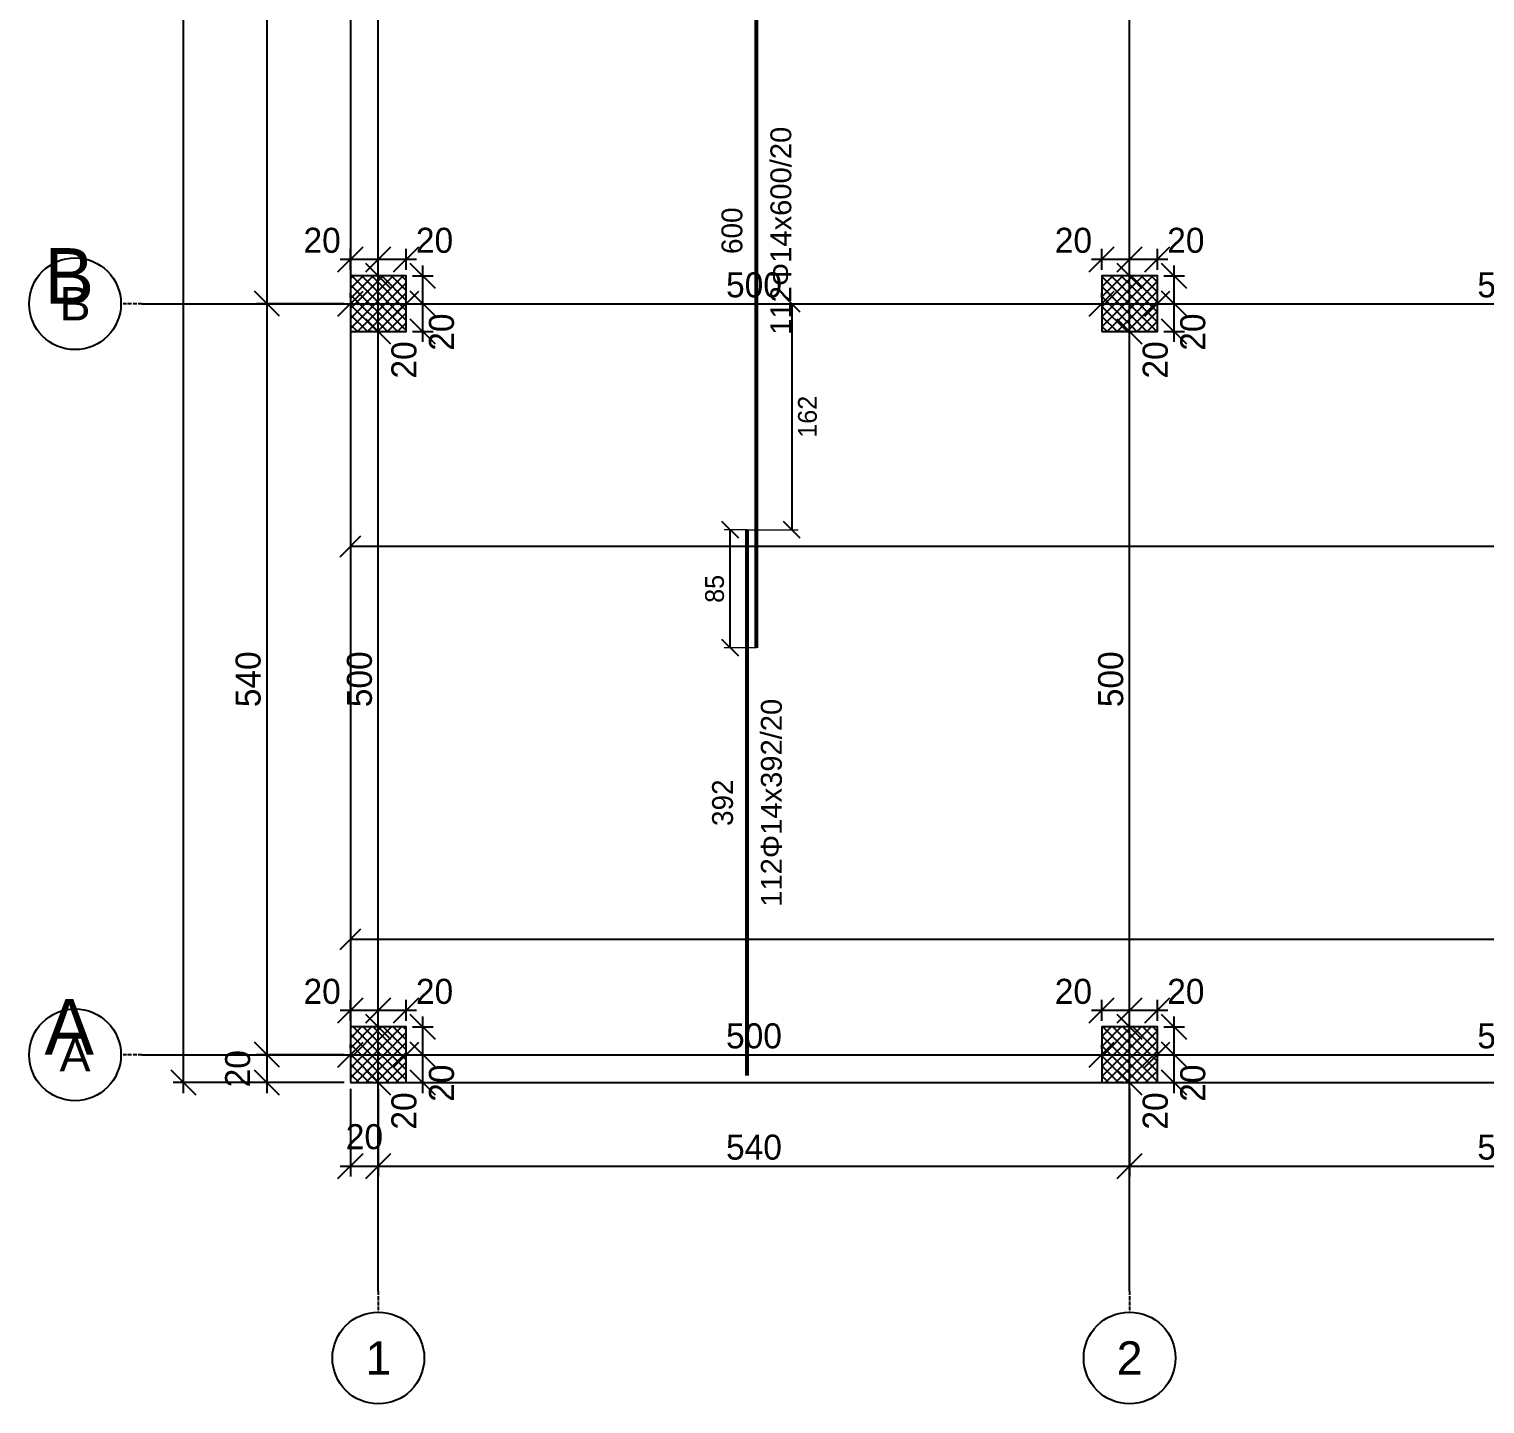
# Model space of a CAD drawing. Header units: centimetres. Extents: x -231 to 7431, y -4464 to 7215.
# Drawn here: x 4229 to 5275, y -4381 to -3393 of the extents above; entities that cross this region are included whole.
import ezdxf
from ezdxf.enums import TextEntityAlignment as Align

# ---------------------------------------------------------------- set-up
doc = ezdxf.new("R2010")
doc.units = ezdxf.units.CM
doc.linetypes.add('DASHDOT', pattern=[3.556, 2.54, -0.508, 0, -0.508])
for name, color, linetype in [('AXIS', 8, 'Continuous'), ('COLUMN', 3, 'Continuous'), ('FW_AXIS', 7, 'Continuous'), ('FW_COLUMN_HATCH', 8, 'Continuous'), ('FW_DIM', 7, 'Continuous'), ('REB_TOP_MESH_Y', 5, 'Continuous'), ('REB_TOP_MESH_Y_AXDIM', 5, 'Continuous'), ('REB_TOP_MESH_Y_LAP', 5, 'Continuous'), ('REB_TOP_MESH_Y_RANGE', 5, 'Continuous'), ('REB_TOP_MESH_Y_TEXT', 5, 'Continuous'), ('SLAB', 7, 'Continuous')]:
    doc.layers.add(name, color=color, linetype=linetype)
doc.styles.add('REBAR_TXT', font='arial.ttf')
doc.dimstyles.new('FW_DIM', dxfattribs={"dimtxt": 18, "dimasz": 9, "dimexe": 7.5, "dimexo": 4.5, "dimgap": 4.5, "dimtad": 1, "dimdec": 0, "dimtxsty": 'Standard', "dimtsz": 9, "dimcen": 2.5, "dimdle": 7.5, "dimclrd": 256, "dimclre": 256, "dimclrt": 7, "dimazin": 3, "dimtfac": 1, "dimtmove": 2, "dimatfit": 3})
doc.dimstyles.new('REBAR LAP', dxfattribs={"dimtxt": 13.5, "dimasz": 2.5, "dimexe": 4.5, "dimexo": 0, "dimgap": 4.5, "dimtad": 1, "dimdec": 0, "dimtxsty": 'Standard', "dimtsz": 6, "dimcen": 2.5, "dimclrd": 6, "dimclre": 6, "dimclrt": 7, "dimazin": 3, "dimtfac": 1, "dimtmove": 2, "dimatfit": 3, "dimlwd": 25, "dimlwe": 18})
doc.dimstyles.new('REBAR M-200', dxfattribs={"dimtxt": 15, "dimasz": 15, "dimexe": 25, "dimexo": 12.5, "dimgap": 10, "dimtad": 1, "dimdec": 0, "dimtxsty": 'Standard', "dimblk": 'NONE', "dimcen": 50, "dimse1": 1, "dimse2": 1, "dimclrd": 6, "dimclre": 6, "dimclrt": 7, "dimazin": 3, "dimtfac": 1, "dimtmove": 2, "dimatfit": 3, "dimldrblk": 'NONE', "dimlwd": 53})
doc.dimstyles.new('REBAR RANGE', dxfattribs={"dimtxt": 15, "dimasz": 2.5, "dimexe": 0, "dimexo": 0, "dimgap": 10, "dimtad": 1, "dimdec": 0, "dimtxsty": 'Standard', "dimtsz": 7.5, "dimcen": 2.5, "dimse1": 1, "dimse2": 1, "dimclrd": 6, "dimclre": 6, "dimclrt": 7, "dimazin": 3, "dimtfac": 1, "dimtmove": 2, "dimatfit": 3, "dimlwd": 25})

# ---------------------------------------------------------------- blocks, each defined once
blk = doc.blocks.new('*D1463')
at = {"color": 6, "lineweight": 53}
blk.add_line((4745, -4145), (4745, -3752.5), dxfattribs=at)
at = {"layer": 'Defpoints'}
for p in [(4745, -3752.5), (4745, -4145), (4745, -4145)]:
    blk.add_point(p, dxfattribs=at)
at = {"layer": 'REB_TOP_MESH_Y', "color": 7, "insert": (4727.5, -3948.75), "char_height": 15, "attachment_point": 5, "rotation": 90}
blk.add_mtext('392', dxfattribs=at)
blk = doc.blocks.new('_NONE')
blk = doc.blocks.new('*D1464')
at = {"color": 6, "lineweight": 53}
blk.add_line((4751.75, -3837.5), (4751.75, -3237.5), dxfattribs=at)
at = {"layer": 'Defpoints'}
for p in [(4751.75, -3237.5), (4751.75, -3837.5), (4751.75, -3837.5)]:
    blk.add_point(p, dxfattribs=at)
at = {"layer": 'REB_TOP_MESH_Y', "color": 7, "insert": (4734.25, -3537.5), "char_height": 15, "attachment_point": 5, "rotation": 90}
blk.add_mtext('600', dxfattribs=at)
blk = doc.blocks.new('_OBLIQUE')
at = {"color": 0, "linetype": 'BYBLOCK'}
blk.add_line((-0.5, -0.5), (0.5, 0.5), dxfattribs=at)
blk = doc.blocks.new('*D1469')
at = {"color": 6, "lineweight": 18}
for p, q in [((4745, -3752.5), (4728.5, -3752.5)), ((4751.75, -3837.5), (4728.5, -3837.5))]:
    blk.add_line(p, q, dxfattribs=at)
at = {"color": 6, "lineweight": 25}
blk.add_line((4733, -3837.5), (4733, -3752.5), dxfattribs=at)
at = {"layer": 'Defpoints'}
for p in [(4745, -3752.5), (4733, -3837.5), (4751.75, -3837.5)]:
    blk.add_point(p, dxfattribs=at)
at = {"layer": 'REB_TOP_MESH_Y_LAP', "color": 6, "xscale": 12, "yscale": 12, "rotation": 90}
for p in [(4733, -3752.5), (4733, -3837.5)]:
    blk.add_blockref('_OBLIQUE', p, dxfattribs=at)
at = {"layer": 'REB_TOP_MESH_Y_LAP', "color": 7, "insert": (4721.75, -3795), "char_height": 13.5, "attachment_point": 5, "rotation": 90}
blk.add_mtext('85', dxfattribs=at)
blk = doc.blocks.new('*D1470')
at = {"color": 6, "lineweight": 18}
for p, q in [((4745, -3590), (4781.75, -3590)), ((4745, -3752.5), (4781.75, -3752.5))]:
    blk.add_line(p, q, dxfattribs=at)
at = {"color": 6, "lineweight": 25}
blk.add_line((4777.25, -3590), (4777.25, -3752.5), dxfattribs=at)
at = {"layer": 'Defpoints'}
for p in [(4745, -3590), (4777.25, -3590), (4745, -3752.5)]:
    blk.add_point(p, dxfattribs=at)
at = {"layer": 'REB_TOP_MESH_Y_AXDIM', "color": 6, "xscale": 12, "yscale": 12, "rotation": 90}
for p in [(4777.25, -3590), (4777.25, -3752.5)]:
    blk.add_blockref('_OBLIQUE', p, dxfattribs=at)
at = {"layer": 'REB_TOP_MESH_Y_AXDIM', "color": 7, "insert": (4788.5, -3671.25), "char_height": 13.5, "attachment_point": 5, "rotation": 90}
blk.add_mtext('162', dxfattribs=at)
blk = doc.blocks.new('*D1538')
at = {"color": 6, "lineweight": 25}
blk.add_line((4460, -4046.875), (6695, -4046.875), dxfattribs=at)
at = {"layer": 'Defpoints'}
for p in [(4460, -4046.875), (4460, -4046.875), (6695, -4046.875)]:
    blk.add_point(p, dxfattribs=at)
at = {"layer": 'REB_TOP_MESH_Y_RANGE', "color": 6, "xscale": 15, "yscale": 15}
for p in [(4460, -4046.875), (6695, -4046.875)]:
    blk.add_blockref('_OBLIQUE', p, dxfattribs=at)
at = {"layer": 'REB_TOP_MESH_Y_RANGE', "color": 7, "insert": (5577.5, -4029.375), "char_height": 15, "attachment_point": 5}
blk.add_mtext('2235', dxfattribs=at)
blk = doc.blocks.new('*D1539')
at = {"color": 6, "lineweight": 25}
blk.add_line((4460, -3764.375), (6695, -3764.375), dxfattribs=at)
at = {"layer": 'Defpoints'}
for p in [(4460, -3764.375), (4460, -3764.375), (6695, -3764.375)]:
    blk.add_point(p, dxfattribs=at)
at = {"layer": 'REB_TOP_MESH_Y_RANGE', "color": 6, "xscale": 15, "yscale": 15}
for p in [(4460, -3764.375), (6695, -3764.375)]:
    blk.add_blockref('_OBLIQUE', p, dxfattribs=at)
at = {"layer": 'REB_TOP_MESH_Y_RANGE', "color": 7, "insert": (5577.5, -3746.875), "char_height": 15, "attachment_point": 5}
blk.add_mtext('2235', dxfattribs=at)
blk = doc.blocks.new('*D1565')
for p, q in [((4460, -4105.5), (4460, -4090.5)), ((4480, -4105.5), (4480, -4090.5)), ((4452.5, -4098), (4487.5, -4098))]:
    blk.add_line(p, q)
at = {"layer": 'Defpoints'}
for p in [(4460, -4098), (4460, -4110), (4480, -4110)]:
    blk.add_point(p, dxfattribs=at)
at = {"layer": 'FW_DIM', "xscale": 18, "yscale": 18}
for p in [(4460, -4098), (4480, -4098)]:
    blk.add_blockref('_OBLIQUE', p, dxfattribs=at)
at = {"layer": 'FW_DIM', "color": 7, "insert": (4439.6, -4084.5), "char_height": 18, "attachment_point": 5}
blk.add_mtext('20', dxfattribs=at)
blk = doc.blocks.new('*D1566')
for p, q in [((4480, -4105.5), (4480, -4090.5)), ((4500, -4105.5), (4500, -4090.5)), ((4472.5, -4098), (4507.5, -4098))]:
    blk.add_line(p, q)
at = {"layer": 'Defpoints'}
for p in [(4480, -4098), (4480, -4110), (4500, -4110)]:
    blk.add_point(p, dxfattribs=at)
at = {"layer": 'FW_DIM', "xscale": 18, "yscale": 18}
for p in [(4480, -4098), (4500, -4098)]:
    blk.add_blockref('_OBLIQUE', p, dxfattribs=at)
at = {"layer": 'FW_DIM', "color": 7, "insert": (4520.4, -4084.5), "char_height": 18, "attachment_point": 5}
blk.add_mtext('20', dxfattribs=at)
blk = doc.blocks.new('*D1567')
for p, q in [((4512, -4157.5), (4512, -4122.5)), ((4504.5, -4130), (4519.5, -4130)), ((4504.5, -4150), (4519.5, -4150))]:
    blk.add_line(p, q)
at = {"layer": 'Defpoints'}
for p in [(4500, -4130), (4500, -4150), (4512, -4150)]:
    blk.add_point(p, dxfattribs=at)
at = {"layer": 'FW_DIM', "xscale": 18, "yscale": 18, "rotation": 90}
for p in [(4512, -4130), (4512, -4150)]:
    blk.add_blockref('_OBLIQUE', p, dxfattribs=at)
at = {"layer": 'FW_DIM', "color": 7, "insert": (4498.5, -4170.4), "char_height": 18, "attachment_point": 5, "rotation": 90}
blk.add_mtext('20', dxfattribs=at)
blk = doc.blocks.new('*D1568')
for p, q in [((4504.5, -4110), (4519.5, -4110)), ((4512, -4137.5), (4512, -4102.5)), ((4504.5, -4130), (4519.5, -4130))]:
    blk.add_line(p, q)
at = {"layer": 'Defpoints'}
for p in [(4500, -4110), (4500, -4130), (4512, -4130)]:
    blk.add_point(p, dxfattribs=at)
at = {"layer": 'FW_DIM', "xscale": 18, "yscale": 18, "rotation": 90}
for p in [(4512, -4110), (4512, -4130)]:
    blk.add_blockref('_OBLIQUE', p, dxfattribs=at)
at = {"layer": 'FW_DIM', "color": 7, "insert": (4525.5, -4150.4), "char_height": 18, "attachment_point": 5, "rotation": 90}
blk.add_mtext('20', dxfattribs=at)
blk = doc.blocks.new('*D1569')
for p, q in [((4460, -3565.5), (4460, -3550.5)), ((4480, -3565.5), (4480, -3550.5)), ((4452.5, -3558), (4487.5, -3558))]:
    blk.add_line(p, q)
at = {"layer": 'Defpoints'}
for p in [(4460, -3558), (4460, -3570), (4480, -3570)]:
    blk.add_point(p, dxfattribs=at)
at = {"layer": 'FW_DIM', "xscale": 18, "yscale": 18}
for p in [(4460, -3558), (4480, -3558)]:
    blk.add_blockref('_OBLIQUE', p, dxfattribs=at)
at = {"layer": 'FW_DIM', "color": 7, "insert": (4439.6, -3544.5), "char_height": 18, "attachment_point": 5}
blk.add_mtext('20', dxfattribs=at)
blk = doc.blocks.new('*D1570')
for p, q in [((4480, -3565.5), (4480, -3550.5)), ((4500, -3565.5), (4500, -3550.5)), ((4472.5, -3558), (4507.5, -3558))]:
    blk.add_line(p, q)
at = {"layer": 'Defpoints'}
for p in [(4480, -3558), (4480, -3570), (4500, -3570)]:
    blk.add_point(p, dxfattribs=at)
at = {"layer": 'FW_DIM', "xscale": 18, "yscale": 18}
for p in [(4480, -3558), (4500, -3558)]:
    blk.add_blockref('_OBLIQUE', p, dxfattribs=at)
at = {"layer": 'FW_DIM', "color": 7, "insert": (4520.4, -3544.5), "char_height": 18, "attachment_point": 5}
blk.add_mtext('20', dxfattribs=at)
blk = doc.blocks.new('*D1571')
for p, q in [((4512, -3617.5), (4512, -3582.5)), ((4504.5, -3590), (4519.5, -3590)), ((4504.5, -3610), (4519.5, -3610))]:
    blk.add_line(p, q)
at = {"layer": 'Defpoints'}
for p in [(4500, -3590), (4500, -3610), (4512, -3610)]:
    blk.add_point(p, dxfattribs=at)
at = {"layer": 'FW_DIM', "xscale": 18, "yscale": 18, "rotation": 90}
for p in [(4512, -3590), (4512, -3610)]:
    blk.add_blockref('_OBLIQUE', p, dxfattribs=at)
at = {"layer": 'FW_DIM', "color": 7, "insert": (4498.5, -3630.4), "char_height": 18, "attachment_point": 5, "rotation": 90}
blk.add_mtext('20', dxfattribs=at)
blk = doc.blocks.new('*D1572')
for p, q in [((4512, -3597.5), (4512, -3562.5)), ((4504.5, -3570), (4519.5, -3570)), ((4504.5, -3590), (4519.5, -3590))]:
    blk.add_line(p, q)
at = {"layer": 'Defpoints'}
for p in [(4500, -3570), (4500, -3590), (4512, -3590)]:
    blk.add_point(p, dxfattribs=at)
at = {"layer": 'FW_DIM', "xscale": 18, "yscale": 18, "rotation": 90}
for p in [(4512, -3570), (4512, -3590)]:
    blk.add_blockref('_OBLIQUE', p, dxfattribs=at)
at = {"layer": 'FW_DIM', "color": 7, "insert": (4525.5, -3610.4), "char_height": 18, "attachment_point": 5, "rotation": 90}
blk.add_mtext('20', dxfattribs=at)
blk = doc.blocks.new('*D1589')
for p, q in [((5000, -4105.5), (5000, -4090.5)), ((5020, -4105.5), (5020, -4090.5)), ((4992.5, -4098), (5027.5, -4098))]:
    blk.add_line(p, q)
at = {"layer": 'Defpoints'}
for p in [(5000, -4098), (5000, -4110), (5020, -4110)]:
    blk.add_point(p, dxfattribs=at)
at = {"layer": 'FW_DIM', "xscale": 18, "yscale": 18}
for p in [(5000, -4098), (5020, -4098)]:
    blk.add_blockref('_OBLIQUE', p, dxfattribs=at)
at = {"layer": 'FW_DIM', "color": 7, "insert": (4979.6, -4084.5), "char_height": 18, "attachment_point": 5}
blk.add_mtext('20', dxfattribs=at)
blk = doc.blocks.new('*D1590')
for p, q in [((5020, -4105.5), (5020, -4090.5)), ((5040, -4105.5), (5040, -4090.5)), ((5012.5, -4098), (5047.5, -4098))]:
    blk.add_line(p, q)
at = {"layer": 'Defpoints'}
for p in [(5020, -4098), (5020, -4110), (5040, -4110)]:
    blk.add_point(p, dxfattribs=at)
at = {"layer": 'FW_DIM', "xscale": 18, "yscale": 18}
for p in [(5020, -4098), (5040, -4098)]:
    blk.add_blockref('_OBLIQUE', p, dxfattribs=at)
at = {"layer": 'FW_DIM', "color": 7, "insert": (5060.4, -4084.5), "char_height": 18, "attachment_point": 5}
blk.add_mtext('20', dxfattribs=at)
blk = doc.blocks.new('*D1591')
for p, q in [((5052, -4157.5), (5052, -4122.5)), ((5044.5, -4130), (5059.5, -4130)), ((5044.5, -4150), (5059.5, -4150))]:
    blk.add_line(p, q)
at = {"layer": 'Defpoints'}
for p in [(5040, -4130), (5040, -4150), (5052, -4150)]:
    blk.add_point(p, dxfattribs=at)
at = {"layer": 'FW_DIM', "xscale": 18, "yscale": 18, "rotation": 90}
for p in [(5052, -4130), (5052, -4150)]:
    blk.add_blockref('_OBLIQUE', p, dxfattribs=at)
at = {"layer": 'FW_DIM', "color": 7, "insert": (5038.5, -4170.4), "char_height": 18, "attachment_point": 5, "rotation": 90}
blk.add_mtext('20', dxfattribs=at)
blk = doc.blocks.new('*D1592')
for p, q in [((5044.5, -4110), (5059.5, -4110)), ((5052, -4137.5), (5052, -4102.5)), ((5044.5, -4130), (5059.5, -4130))]:
    blk.add_line(p, q)
at = {"layer": 'Defpoints'}
for p in [(5040, -4110), (5040, -4130), (5052, -4130)]:
    blk.add_point(p, dxfattribs=at)
at = {"layer": 'FW_DIM', "xscale": 18, "yscale": 18, "rotation": 90}
for p in [(5052, -4110), (5052, -4130)]:
    blk.add_blockref('_OBLIQUE', p, dxfattribs=at)
at = {"layer": 'FW_DIM', "color": 7, "insert": (5065.5, -4150.4), "char_height": 18, "attachment_point": 5, "rotation": 90}
blk.add_mtext('20', dxfattribs=at)
blk = doc.blocks.new('*D1593')
for p, q in [((5000, -3565.5), (5000, -3550.5)), ((5020, -3565.5), (5020, -3550.5)), ((4992.5, -3558), (5027.5, -3558))]:
    blk.add_line(p, q)
at = {"layer": 'Defpoints'}
for p in [(5000, -3558), (5000, -3570), (5020, -3570)]:
    blk.add_point(p, dxfattribs=at)
at = {"layer": 'FW_DIM', "xscale": 18, "yscale": 18}
for p in [(5000, -3558), (5020, -3558)]:
    blk.add_blockref('_OBLIQUE', p, dxfattribs=at)
at = {"layer": 'FW_DIM', "color": 7, "insert": (4979.6, -3544.5), "char_height": 18, "attachment_point": 5}
blk.add_mtext('20', dxfattribs=at)
blk = doc.blocks.new('*D1594')
for p, q in [((5020, -3565.5), (5020, -3550.5)), ((5040, -3565.5), (5040, -3550.5)), ((5012.5, -3558), (5047.5, -3558))]:
    blk.add_line(p, q)
at = {"layer": 'Defpoints'}
for p in [(5020, -3558), (5020, -3570), (5040, -3570)]:
    blk.add_point(p, dxfattribs=at)
at = {"layer": 'FW_DIM', "xscale": 18, "yscale": 18}
for p in [(5020, -3558), (5040, -3558)]:
    blk.add_blockref('_OBLIQUE', p, dxfattribs=at)
at = {"layer": 'FW_DIM', "color": 7, "insert": (5060.4, -3544.5), "char_height": 18, "attachment_point": 5}
blk.add_mtext('20', dxfattribs=at)
blk = doc.blocks.new('*D1595')
for p, q in [((5052, -3617.5), (5052, -3582.5)), ((5044.5, -3590), (5059.5, -3590)), ((5044.5, -3610), (5059.5, -3610))]:
    blk.add_line(p, q)
at = {"layer": 'Defpoints'}
for p in [(5040, -3590), (5040, -3610), (5052, -3610)]:
    blk.add_point(p, dxfattribs=at)
at = {"layer": 'FW_DIM', "xscale": 18, "yscale": 18, "rotation": 90}
for p in [(5052, -3590), (5052, -3610)]:
    blk.add_blockref('_OBLIQUE', p, dxfattribs=at)
at = {"layer": 'FW_DIM', "color": 7, "insert": (5038.5, -3630.4), "char_height": 18, "attachment_point": 5, "rotation": 90}
blk.add_mtext('20', dxfattribs=at)
blk = doc.blocks.new('*D1596')
for p, q in [((5052, -3597.5), (5052, -3562.5)), ((5044.5, -3570), (5059.5, -3570)), ((5044.5, -3590), (5059.5, -3590))]:
    blk.add_line(p, q)
at = {"layer": 'Defpoints'}
for p in [(5040, -3570), (5040, -3590), (5052, -3590)]:
    blk.add_point(p, dxfattribs=at)
at = {"layer": 'FW_DIM', "xscale": 18, "yscale": 18, "rotation": 90}
for p in [(5052, -3570), (5052, -3590)]:
    blk.add_blockref('_OBLIQUE', p, dxfattribs=at)
at = {"layer": 'FW_DIM', "color": 7, "insert": (5065.5, -3610.4), "char_height": 18, "attachment_point": 5, "rotation": 90}
blk.add_mtext('20', dxfattribs=at)
blk = doc.blocks.new('*D1695')
for p, q in [((4460, -4125.5), (4460, -4122.5)), ((4500, -4125.5), (4500, -4122.5)), ((4452.5, -4130), (4507.5, -4130))]:
    blk.add_line(p, q)
at = {"layer": 'Defpoints'}
for p in [(4460, -4130), (4460, -4130), (4500, -4130)]:
    blk.add_point(p, dxfattribs=at)
at = {"layer": 'FW_DIM', "xscale": 18, "yscale": 18}
for p in [(4460, -4130), (4500, -4130)]:
    blk.add_blockref('_OBLIQUE', p, dxfattribs=at)
blk = doc.blocks.new('*D1696')
for p, q in [((4500, -4125.5), (4500, -4122.5)), ((5000, -4125.5), (5000, -4122.5)), ((4492.5, -4130), (5007.5, -4130))]:
    blk.add_line(p, q)
at = {"layer": 'Defpoints'}
for p in [(4500, -4130), (4500, -4130), (5000, -4130)]:
    blk.add_point(p, dxfattribs=at)
at = {"layer": 'FW_DIM', "xscale": 18, "yscale": 18}
for p in [(4500, -4130), (5000, -4130)]:
    blk.add_blockref('_OBLIQUE', p, dxfattribs=at)
at = {"layer": 'FW_DIM', "color": 7, "insert": (4750, -4116.5), "char_height": 18, "attachment_point": 5}
blk.add_mtext('500', dxfattribs=at)
blk = doc.blocks.new('*D1697')
for p, q in [((5000, -4125.5), (5000, -4122.5)), ((5040, -4125.5), (5040, -4122.5)), ((4992.5, -4130), (5047.5, -4130))]:
    blk.add_line(p, q)
at = {"layer": 'Defpoints'}
for p in [(5000, -4130), (5000, -4130), (5040, -4130)]:
    blk.add_point(p, dxfattribs=at)
at = {"layer": 'FW_DIM', "xscale": 18, "yscale": 18}
for p in [(5000, -4130), (5040, -4130)]:
    blk.add_blockref('_OBLIQUE', p, dxfattribs=at)
blk = doc.blocks.new('*D1698')
for p, q in [((5040, -4125.5), (5040, -4122.5)), ((5540, -4125.5), (5540, -4122.5)), ((5032.5, -4130), (5547.5, -4130))]:
    blk.add_line(p, q)
at = {"layer": 'Defpoints'}
for p in [(5040, -4130), (5040, -4130), (5540, -4130)]:
    blk.add_point(p, dxfattribs=at)
at = {"layer": 'FW_DIM', "xscale": 18, "yscale": 18}
for p in [(5040, -4130), (5540, -4130)]:
    blk.add_blockref('_OBLIQUE', p, dxfattribs=at)
at = {"layer": 'FW_DIM', "color": 7, "insert": (5290, -4116.5), "char_height": 18, "attachment_point": 5}
blk.add_mtext('500', dxfattribs=at)
blk = doc.blocks.new('*D1704')
for p, q in [((4460, -3585.5), (4460, -3582.5)), ((4500, -3585.5), (4500, -3582.5)), ((4452.5, -3590), (4507.5, -3590))]:
    blk.add_line(p, q)
at = {"layer": 'Defpoints'}
for p in [(4460, -3590), (4460, -3590), (4500, -3590)]:
    blk.add_point(p, dxfattribs=at)
at = {"layer": 'FW_DIM', "xscale": 18, "yscale": 18}
for p in [(4460, -3590), (4500, -3590)]:
    blk.add_blockref('_OBLIQUE', p, dxfattribs=at)
blk = doc.blocks.new('*D1705')
for p, q in [((4500, -3585.5), (4500, -3582.5)), ((5000, -3585.5), (5000, -3582.5)), ((4492.5, -3590), (5007.5, -3590))]:
    blk.add_line(p, q)
at = {"layer": 'Defpoints'}
for p in [(4500, -3590), (4500, -3590), (5000, -3590)]:
    blk.add_point(p, dxfattribs=at)
at = {"layer": 'FW_DIM', "xscale": 18, "yscale": 18}
for p in [(4500, -3590), (5000, -3590)]:
    blk.add_blockref('_OBLIQUE', p, dxfattribs=at)
at = {"layer": 'FW_DIM', "color": 7, "insert": (4750, -3576.5), "char_height": 18, "attachment_point": 5}
blk.add_mtext('500', dxfattribs=at)
blk = doc.blocks.new('*D1706')
for p, q in [((5000, -3585.5), (5000, -3582.5)), ((5040, -3585.5), (5040, -3582.5)), ((4992.5, -3590), (5047.5, -3590))]:
    blk.add_line(p, q)
at = {"layer": 'Defpoints'}
for p in [(5000, -3590), (5000, -3590), (5040, -3590)]:
    blk.add_point(p, dxfattribs=at)
at = {"layer": 'FW_DIM', "xscale": 18, "yscale": 18}
for p in [(5000, -3590), (5040, -3590)]:
    blk.add_blockref('_OBLIQUE', p, dxfattribs=at)
blk = doc.blocks.new('*D1707')
for p, q in [((5040, -3585.5), (5040, -3582.5)), ((5540, -3585.5), (5540, -3582.5)), ((5032.5, -3590), (5547.5, -3590))]:
    blk.add_line(p, q)
at = {"layer": 'Defpoints'}
for p in [(5040, -3590), (5040, -3590), (5540, -3590)]:
    blk.add_point(p, dxfattribs=at)
at = {"layer": 'FW_DIM', "xscale": 18, "yscale": 18}
for p in [(5040, -3590), (5540, -3590)]:
    blk.add_blockref('_OBLIQUE', p, dxfattribs=at)
at = {"layer": 'FW_DIM', "color": 7, "insert": (5290, -3576.5), "char_height": 18, "attachment_point": 5}
blk.add_mtext('500', dxfattribs=at)
blk = doc.blocks.new('*D1755')
for p, q in [((4475.5, -4110), (4472.5, -4110)), ((4480, -4157.5), (4480, -4102.5)), ((4475.5, -4150), (4472.5, -4150))]:
    blk.add_line(p, q)
at = {"layer": 'Defpoints'}
for p in [(4480, -4110), (4480, -4150), (4480, -4150)]:
    blk.add_point(p, dxfattribs=at)
at = {"layer": 'FW_DIM', "xscale": 18, "yscale": 18, "rotation": 90}
for p in [(4480, -4110), (4480, -4150)]:
    blk.add_blockref('_OBLIQUE', p, dxfattribs=at)
blk = doc.blocks.new('*D1757')
for p, q in [((4480, -3617.5), (4480, -3562.5)), ((4475.5, -3570), (4472.5, -3570)), ((4475.5, -3610), (4472.5, -3610))]:
    blk.add_line(p, q)
at = {"layer": 'Defpoints'}
for p in [(4480, -3570), (4480, -3610), (4480, -3610)]:
    blk.add_point(p, dxfattribs=at)
at = {"layer": 'FW_DIM', "xscale": 18, "yscale": 18, "rotation": 90}
for p in [(4480, -3570), (4480, -3610)]:
    blk.add_blockref('_OBLIQUE', p, dxfattribs=at)
blk = doc.blocks.new('*D1764')
for p, q in [((5015.5, -4110), (5012.5, -4110)), ((5020, -4157.5), (5020, -4102.5)), ((5015.5, -4150), (5012.5, -4150))]:
    blk.add_line(p, q)
at = {"layer": 'Defpoints'}
for p in [(5020, -4110), (5020, -4150), (5020, -4150)]:
    blk.add_point(p, dxfattribs=at)
at = {"layer": 'FW_DIM', "xscale": 18, "yscale": 18, "rotation": 90}
for p in [(5020, -4110), (5020, -4150)]:
    blk.add_blockref('_OBLIQUE', p, dxfattribs=at)
blk = doc.blocks.new('*D1766')
for p, q in [((5020, -3617.5), (5020, -3562.5)), ((5015.5, -3570), (5012.5, -3570)), ((5015.5, -3610), (5012.5, -3610))]:
    blk.add_line(p, q)
at = {"layer": 'Defpoints'}
for p in [(5020, -3570), (5020, -3610), (5020, -3610)]:
    blk.add_point(p, dxfattribs=at)
at = {"layer": 'FW_DIM', "xscale": 18, "yscale": 18, "rotation": 90}
for p in [(5020, -3570), (5020, -3610)]:
    blk.add_blockref('_OBLIQUE', p, dxfattribs=at)

msp = doc.modelspace()

# ---------------------------------------------------------------- hatches: boundary and pattern name
at = {"layer": 'FW_COLUMN_HATCH'}
h = msp.add_hatch(dxfattribs=at)
h.set_pattern_fill('ANSI37', scale=1.6)
h.paths.add_polyline_path([(4460, -3610), (4460, -3570), (4500, -3570), (4500, -3610), (4460, -3610)])
h = msp.add_hatch(dxfattribs=at)
h.set_pattern_fill('ANSI37', scale=1.6)
h.paths.add_polyline_path([(5000, -3610), (5000, -3570), (5040, -3570), (5040, -3610), (5000, -3610)])
h = msp.add_hatch(dxfattribs=at)
h.set_pattern_fill('ANSI37', scale=1.6)
h.paths.add_polyline_path([(4460, -4150), (4460, -4110), (4500, -4110), (4500, -4150), (4460, -4150)])
h = msp.add_hatch(dxfattribs=at)
h.set_pattern_fill('ANSI37', scale=1.6)
h.paths.add_polyline_path([(5000, -4150), (5000, -4110), (5040, -4110), (5040, -4150), (5000, -4150)])

# ---------------------------------------------------------------- linework, layer by layer
at = {"layer": 'AXIS'}
for p, q in [((4480, -4300), (4480, -1260)), ((5020, -4300), (5020, -1260)), ((4310, -3590), (7350, -3590)), ((4310, -4130), (7350, -4130))]:
    msp.add_line(p, q, dxfattribs=at)
at = {"layer": 'COLUMN'}
for points in [[(4460, -3610), (4500, -3610), (4500, -3570), (4460, -3570)], [(5000, -3610), (5040, -3610), (5040, -3570), (5000, -3570)], [(4460, -4150), (4500, -4150), (4500, -4110), (4460, -4110)], [(5000, -4150), (5040, -4150), (5040, -4110), (5000, -4110)]]:
    msp.add_lwpolyline(points, close=True, dxfattribs=at)
at = {"layer": 'FW_AXIS', "linetype": 'DASHDOT'}
for p, q in [((4310, -3590), (4295, -3590)), ((4310, -4130), (4295, -4130)), ((4480, -4300), (4480, -4315)), ((5020, -4300), (5020, -4315))]:
    msp.add_line(p, q, dxfattribs=at)
at = {"layer": 'FW_AXIS'}
for centre in [(4262, -3590), (4262, -4130), (4480, -4348), (5020, -4348)]:
    msp.add_circle(centre, 33, dxfattribs=at)
at = {"layer": 'SLAB'}
msp.add_lwpolyline([(4460, -4150), (7200, -4150), (7200, -1410), (4460, -1410)], close=True, dxfattribs=at)

# ---------------------------------------------------------------- texts
at = {"layer": 'AXIS'}
for s, p in [('B', (4240, -3590)), ('A', (4240, -4130))]:
    msp.add_text(s, height=40, dxfattribs=at).set_placement(p)
at = {"layer": 'FW_AXIS', "color": 7, "style": 'REBAR_TXT'}
for s, p in [('B', (4262, -3590)), ('A', (4262, -4130)), ('1', (4480, -4348)), ('2', (5020, -4348))]:
    msp.add_text(s, height=24, dxfattribs=at).set_placement(p, align=Align.MIDDLE_CENTER)
at = {"layer": 'REB_TOP_MESH_Y_TEXT', "color": 7, "style": 'REBAR_TXT'}
for s, p in [('112Φ14x600/20', (4761.8, -3537.5)), ('112Φ14x392/20', (4755, -3948.8))]:
    msp.add_text(s, height=15, rotation=90, dxfattribs=at).set_placement(p, align=Align.TOP_CENTER)

# ---------------------------------------------------------------- dimensions: what is measured, and where the dimension line sits
at = {"layer": 'FW_DIM'}
for base, p1, p2 in [((4340, -4150), (4460, -4150), (4460, -1410)), ((4400, -3590), (4460, -3590), (4460, -3050)), ((4400, -4130), (4460, -4130), (4460, -3590)), ((4400, -4150), (4460, -4150), (4460, -4130))]:
    msp.add_linear_dim(base=base, p1=p1, p2=p2, angle=90, dimstyle='FW_DIM', dxfattribs=at).render()
for base, p1, p2, location in [((4480, -3570), (4480, -3570), (4480, -3070), (4466.5, -3320)), ((5020, -3570), (5020, -3570), (5020, -3070), (5006.5, -3320)), ((4480, -4110), (4480, -4110), (4480, -3610), (4466.5, -3860)), ((5020, -4110), (5020, -4110), (5020, -3610), (5006.5, -3860))]:
    msp.add_linear_dim(base=base, p1=p1, p2=p2, angle=90, location=location, text='500', dimstyle='FW_DIM', override={"dimtmove": 2}, dxfattribs=at).render()
for base, p1, p2, text, picture, middle in [((4460, -3558), (4460, -3570), (4480, -3570), '20', '*D1569', (4439.6, -3544.5)), ((4480, -3558), (4480, -3570), (4500, -3570), '20', '*D1570', (4520.4, -3544.5)), ((5000, -3558), (5000, -3570), (5020, -3570), '20', '*D1593', (4979.6, -3544.5)), ((5020, -3558), (5020, -3570), (5040, -3570), '20', '*D1594', (5060.4, -3544.5)), ((4500, -3590), (4500, -3590), (5000, -3590), '500', '*D1705', (4750, -3576.5)), ((5040, -3590), (5040, -3590), (5540, -3590), '500', '*D1707', (5290, -3576.5)), ((4460, -3590), (4460, -3590), (4500, -3590), ' ', '*D1704', (4480, -3590)), ((5000, -3590), (5000, -3590), (5040, -3590), ' ', '*D1706', (5020, -3590)), ((4460, -4098), (4460, -4110), (4480, -4110), '20', '*D1565', (4439.6, -4084.5)), ((4480, -4098), (4480, -4110), (4500, -4110), '20', '*D1566', (4520.4, -4084.5)), ((5000, -4098), (5000, -4110), (5020, -4110), '20', '*D1589', (4979.6, -4084.5)), ((5020, -4098), (5020, -4110), (5040, -4110), '20', '*D1590', (5060.4, -4084.5)), ((4500, -4130), (4500, -4130), (5000, -4130), '500', '*D1696', (4750, -4116.5)), ((5040, -4130), (5040, -4130), (5540, -4130), '500', '*D1698', (5290, -4116.5)), ((4460, -4130), (4460, -4130), (4500, -4130), ' ', '*D1695', (4480, -4130)), ((5000, -4130), (5000, -4130), (5040, -4130), ' ', '*D1697', (5020, -4130))]:
    dim = msp.add_linear_dim(base=base, p1=p1, p2=p2, text=text, dimstyle='FW_DIM', override={"dimtmove": 2}, dxfattribs=at)
    dim.commit()
    dim.dimension.update_dxf_attribs({"geometry": picture, "text_midpoint": middle, "dimtype": 160})
for base, p1, p2, text, picture, middle in [((4480, -3610), (4480, -3610), (4480, -3570), ' ', '*D1757', (4480, -3590)), ((4512, -3590), (4500, -3590), (4500, -3570), '20', '*D1572', (4525.5, -3610.4)), ((5020, -3610), (5020, -3610), (5020, -3570), ' ', '*D1766', (5020, -3590)), ((5052, -3590), (5040, -3590), (5040, -3570), '20', '*D1596', (5065.5, -3610.4)), ((4512, -3610), (4500, -3610), (4500, -3590), '20', '*D1571', (4498.5, -3630.4)), ((5052, -3610), (5040, -3610), (5040, -3590), '20', '*D1595', (5038.5, -3630.4)), ((4480, -4150), (4480, -4150), (4480, -4110), ' ', '*D1755', (4480, -4130)), ((4512, -4130), (4500, -4130), (4500, -4110), '20', '*D1568', (4525.5, -4150.4)), ((5020, -4150), (5020, -4150), (5020, -4110), ' ', '*D1764', (5020, -4130)), ((5052, -4130), (5040, -4130), (5040, -4110), '20', '*D1592', (5065.5, -4150.4)), ((4512, -4150), (4500, -4150), (4500, -4130), '20', '*D1567', (4498.5, -4170.4)), ((5052, -4150), (5040, -4150), (5040, -4130), '20', '*D1591', (5038.5, -4170.4))]:
    dim = msp.add_linear_dim(base=base, p1=p1, p2=p2, angle=90, text=text, dimstyle='FW_DIM', override={"dimtmove": 2}, dxfattribs=at)
    dim.commit()
    dim.dimension.update_dxf_attribs({"geometry": picture, "text_midpoint": middle, "dimtype": 160})
for base, p1, p2 in [((4460, -4210), (4460, -4150), (4480, -4150)), ((4480, -4210), (4480, -4150), (5020, -4150)), ((5020, -4210), (5020, -4150), (5560, -4150))]:
    msp.add_linear_dim(base=base, p1=p1, p2=p2, dimstyle='FW_DIM', dxfattribs=at).render()
at = {"layer": 'REB_TOP_MESH_Y'}
for base, p1, p2, picture, middle in [((4751.8, -3837.5), (4751.8, -3837.5), (4751.8, -3237.5), '*D1464', (4734.2, -3537.5)), ((4745, -4145), (4745, -4145), (4745, -3752.5), '*D1463', (4727.5, -3948.75))]:
    dim = msp.add_linear_dim(base=base, p1=p1, p2=p2, angle=90, dimstyle='REBAR M-200', dxfattribs=at)
    dim.commit()
    dim.dimension.update_dxf_attribs({"geometry": picture, "text_midpoint": middle})
at = {"layer": 'REB_TOP_MESH_Y_AXDIM'}
dim = msp.add_linear_dim(base=(4777.25, -3590), p1=(4745, -3590), p2=(4745, -3752.5), angle=90, dimstyle='REBAR LAP', dxfattribs=at)
dim.commit()
dim.dimension.update_dxf_attribs({"geometry": '*D1470', "text_midpoint": (4788.5, -3671.25)})
at = {"layer": 'REB_TOP_MESH_Y_LAP'}
dim = msp.add_linear_dim(base=(4733, -3837.5), p1=(4751.8, -3837.5), p2=(4745, -3752.5), angle=90, dimstyle='REBAR LAP', dxfattribs=at)
dim.commit()
dim.dimension.update_dxf_attribs({"geometry": '*D1469', "text_midpoint": (4721.8, -3795)})
at = {"layer": 'REB_TOP_MESH_Y_RANGE'}
for base, p1, p2, picture, middle in [((4460, -3764.4), (4460, -3764.4), (6695, -3764.4), '*D1539', (5577.5, -3746.9)), ((4460, -4046.9), (4460, -4046.9), (6695, -4046.9), '*D1538', (5577.5, -4029.4))]:
    dim = msp.add_linear_dim(base=base, p1=p1, p2=p2, dimstyle='REBAR RANGE', dxfattribs=at)
    dim.commit()
    dim.dimension.update_dxf_attribs({"geometry": picture, "text_midpoint": middle})

doc.saveas('drawing.dxf')
